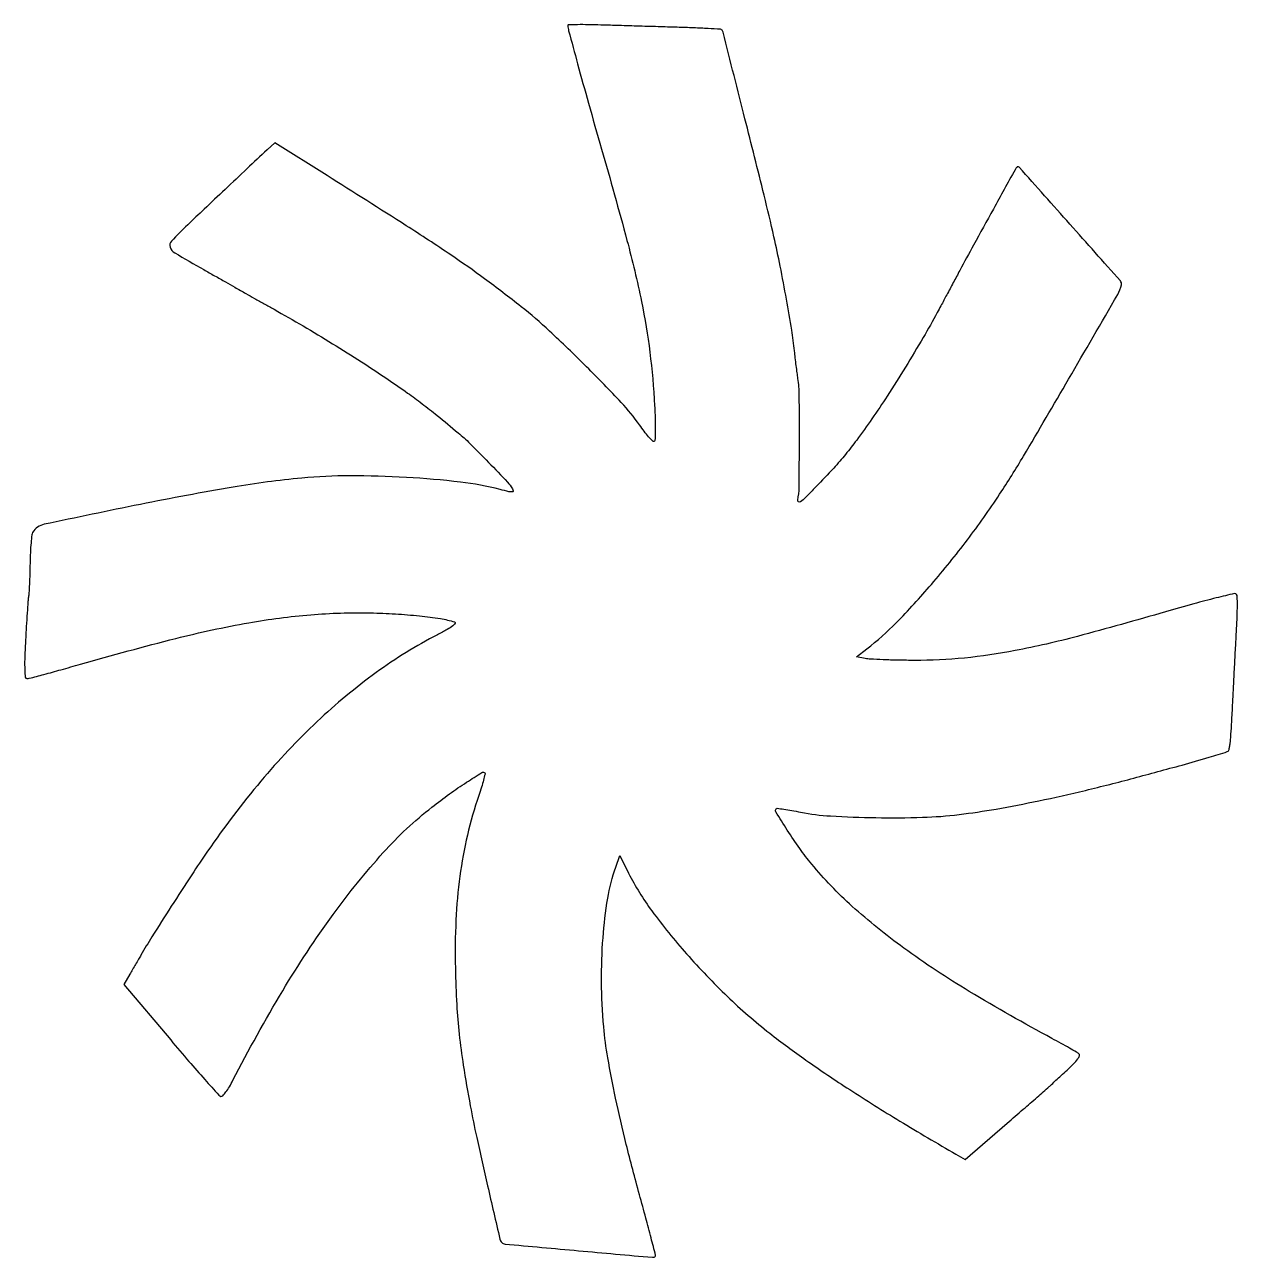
# Model space of a CAD drawing. Extents: x 0 to 415, y 0 to 422.
import ezdxf

# ---------------------------------------------------------------- set-up
doc = ezdxf.new("R2010")
doc.units = 0

msp = doc.modelspace()

# ---------------------------------------------------------------- linework, layer by layer
msp.add_lwpolyline([(186, 421.290271, 0.065605), (186.241804, 419.455316, 0.000827), (189.315134, 408.071941, 0.002365), (193.009319, 394.728105, 0.001442), (197.492779, 379, -0.004495), (206.19139, 347.762624, -0.014688), (211.149448, 326.890647, -0.02018), (213.996621, 309.631789, -0.01719), (215.632581, 291.25, -0.006292), (215.836201, 286.381898, -0.012065), (215.856097, 282.473076, -0.00621), (215.758017, 279.35632, -0.408392), (215.399744, 279.021565, -0.201963), (214.885537, 279.252757, -0.009491), (213.5893, 280.6991, -0.014386), (212.097962, 282.532141, -0.009723), (210.5, 284.702039, 0.035174), (204.244928, 292.348724, 0.007619), (192.341324, 304.595619, 0.008338), (179.711547, 316.786001, 0.020936), (170, 325.119104, 0.007746), (157.493615, 334.662046, 0.010641), (145.939959, 342.823837, 0.006827), (130.736891, 352.786362, 0.001403), (103.62942, 369.918718), (85.758841, 381.143137), (83.12942, 378.687243, 0.000642), (76.309079, 372.300585, 0.000473), (68.769648, 365.208944, 0.000479), (61.598782, 358.438202, 0.000985), (56, 353.120728, 0.011828), (50.405214, 347.527501, 0.283829), (49.965046, 345.449854, 0.175221), (51.554698, 343.528719, 0.004422), (61.5, 337.784454, -0.000225), (65.202344, 335.68727, -0.000229), (68.884375, 333.59717, -0.000222), (72.085602, 331.776176, -0.000942), (74, 330.681277, 0.001929), (75.865017, 329.619505, 0.000524), (78.821875, 327.955299, 0.000531), (82.180471, 326.074304, 0.000552), (85.5, 324.224617, -0.005793), (95.430037, 318.554233, -0.005283), (105.538478, 312.481188, -0.005345), (115.378561, 306.280996, -0.00641), (124.5, 300.22947, -0.003994), (131.14282, 295.620489, -0.008808), (136.124592, 291.971584, -0.00803), (141.246669, 287.948088, -0.002804), (148.490124, 282, -0.021993), (152.450753, 278.404591, -0.004914), (158.871695, 271.912511, -0.002947), (165.344167, 265.159207, -0.061412), (167.003847, 262.909503, -0.113113), (167.232893, 262.135362, -0.414555), (166.927862, 261.790084, -0.074062), (165.84186, 261.884396, -0.004831), (162.76898, 262.649883, 0.034727), (149.266239, 265.168061, 0.014366), (130.743345, 266.769055, 0.014421), (111.406837, 267.32316, 0.023448), (95, 266.550156, 0.018723), (71.489888, 263.442838, 0.007641), (39.791096, 257.53928, 0.00228), (6.942193, 250.744577, 0.204973), (2.969822, 247.951171, 0.110962), (2.677953, 247.10611, 0.006596), (2.410895, 244.399296, 0.009665), (2.195973, 241.138774, 0.006963), (2.077243, 237.494143, -0.003158), (1.984137, 233.763771, -0.003742), (1.847527, 230.240429, -0.003265), (1.69064, 227.269967, -0.023749), (1.538487, 225.850525, 0.019936), (1.363998, 224.332025, 0.001725), (1.087214, 220.445154, 0.00227), (0.794008, 215.804579, 0.00176), (0.515534, 210.75, 0.004624), (0.259509, 204.696524, 0.017604), (0.26777, 200.915059, 0.020406), (0.459088, 198.473408, 0.379773), (0.992473, 198, 0.064973), (1.831682, 198.109514, 0.000886), (6.842175, 199.449392, 0.002491), (12.644619, 201.04312, 0.001634), (19.313418, 202.934102, -0.00797), (51.936911, 211.739666, -0.018148), (76.883111, 217.093334, -0.022969), (98.036318, 219.841214, -0.025969), (118.5, 220.482444, -0.010343), (126.997275, 220.131427, -0.011156), (135.260355, 219.433338, -0.011601), (142.421609, 218.498594, -0.035328), (147.202637, 217.411267, -0.485143), (147.399853, 216.907532, -0.09846), (146.65742, 216.072068, -0.034108), (144.713619, 214.799077, -0.008523), (141.371312, 212.996635, 0.037927), (120.43111, 200.061397, 0.031532), (100.273417, 183.349493, 0.029349), (81.015489, 162.959897, 0.023729), (62.773356, 139, 0.005677), (57.357786, 130.945362, 0.002505), (50.373908, 120.181896, 0.002285), (43.726772, 109.719253, 0.010255), (39.991088, 103.5, -0.001528), (39.183386, 102.100549, -0.000787), (38.164038, 100.353125, -0.000782), (37.109605, 98.558513, -0.001182), (36.185641, 97), (34.099467, 93.5), (50.165291, 74.5, 0.002605), (56.405496, 67.197611, 0.004105), (61.845021, 61.002485, 0.00113), (66.628024, 55.668775, 0.152521), (67.365557, 55.231862, 0.274843), (67.960448, 55.418716, 0.022341), (69.038097, 56.736881, 0.025074), (70.247365, 58.540888, 0.016354), (71.466261, 60.731862, -0.016126), (88.467566, 91.324615, -0.022573), (105.724358, 117.4005, -0.025663), (122.864039, 138.549192, -0.043554), (139.5, 154.08936, -0.009985), (145.512306, 158.606401, -0.012146), (151.325554, 162.584077, -0.005047), (156.563537, 165.909682, -0.348399), (157.535869, 165.797465, -0.260311), (157.648087, 165.401374, -0.005387), (157.133808, 163.335801, -0.011162), (156.436617, 160.884625, -0.007103), (155.521442, 158.063042, 0.02453), (151.640594, 144.505604, 0.023722), (149.05511, 130.481325, 0.022313), (147.697911, 115.484986, 0.017019), (147.50665, 99, 0.007613), (147.974782, 86.575356, 0.013798), (148.792491, 76.43682, 0.012837), (150.212485, 65.883037, 0.005654), (152.605953, 52, 0.008653), (154.793225, 41.172994, 0.002537), (158.524348, 24.621396, 0.000381), (162.728198, 6.467323, 0.140048), (163.387251, 5.27964, 0.175564), (164.48524, 4.764978, 0.000209), (189.655761, 2.485455, 0.000178), (214.915452, 0.217576, 0.215819), (215.865147, 0.549177, 0.270897), (215.961293, 0.882715, 0.00046), (214.432497, 6.885862, 0.003175), (212.655527, 13.657276, 0.001936), (210.47528, 21.632494, -0.006566), (205.942916, 38.836351, -0.008607), (202.281395, 54.670252, -0.009562), (199.626912, 68.405, -0.021077), (198.245604, 79, -0.019515), (197.498, 94.412394, -0.021142), (197.991203, 109.427764, -0.022729), (199.625181, 122.914983, -0.042082), (202.354287, 133.597407), (203.709537, 137.5), (206.754314, 131.5, 0.041611), (214.706784, 118.609602, 0.021734), (226.570943, 103.920564, 0.020996), (240.530594, 89.375344, 0.024434), (255, 76.809766, 0.013871), (267.394199, 67.610734, 0.00875), (282.335154, 57.536385, 0.007867), (299.498418, 46.775413, 0.005942), (318.669926, 35.48055), (321.839852, 33.663387), (336.169926, 46.051884, 0.000364), (341.698995, 50.838863, 0.000574), (346.437416, 54.956891, 0.00013), (350.590629, 58.576611, 0.024306), (351, 58.970191, -0.016417), (351.367294, 59.334637, -0.000551), (352.868269, 60.726157, -0.001043), (354.645437, 62.363228, -0.000726), (356.657938, 64.20396, 0.011845), (358.978147, 66.422872, 0.041177), (360.316487, 68.006284, 0.078655), (360.872562, 69.121851, 0.312708), (360.657938, 69.813924, 0.034415), (359.855419, 70.35724, 0.002394), (357.490144, 71.716355, 0.003391), (354.648574, 73.305708, 0.002545), (351.5, 75.018023, -0.012156), (323.239115, 91.098745, -0.021499), (300.871081, 105.90178, -0.02584), (283.190104, 120.17869, -0.037743), (269.342927, 134.620079, -0.017569), (265.259911, 139.948753, -0.01216), (261.007202, 146.240807, -0.004315), (257.08659, 152.474753, -0.34761), (257.211631, 153.544964, -0.231055), (257.590579, 153.675296, -0.003894), (259.84322, 153.379253, -0.009105), (262.499093, 152.959722, -0.005821), (265.569657, 152.380266, 0.034887), (275.789969, 151.060564, 0.01088), (291.253825, 150.489523, 0.011266), (307.241747, 150.607494, 0.023044), (319.743578, 151.559333, 0.0128), (332.365909, 153.436913, 0.00806), (347.006509, 156.243286, 0.007478), (362.937271, 159.813462, 0.006523), (379.5, 164.01555, 0.001271), (395.970779, 168.468679, 0.006243), (405.23132, 171.122361, 0.003675), (411.462512, 173.042493, 0.29755), (412.076511, 173.792345, -0.011032), (412.124869, 174.162907, -0.003191), (412.215784, 174.732751, -0.003207), (412.326491, 175.373815, -0.003416), (412.443191, 176, 0.030932), (412.581223, 177.062065, 0.00119), (412.839252, 181.025, 0.002124), (413.113647, 185.718919, 0.001496), (413.384015, 191, -0.000565), (413.677309, 196.945621, -0.000393), (414.021504, 203.661696, -0.000396), (414.362071, 210.108066, -0.000818), (414.640505, 215.146198, 0.005776), (414.82862, 219.296638, 0.008451), (414.890207, 222.953359, 0.004703), (414.861164, 226.021649, 0.134478), (414.639806, 226.773789, 0.322023), (413.924002, 227.0715, 0.002633), (407.655416, 225.575997, 0.007457), (399.993853, 223.583947, 0.003627), (390.266636, 220.823235, -0.00607), (360.182231, 212.443496, -0.017135), (338.917708, 207.571008, -0.023294), (321.544261, 205.044676, -0.025367), (304.5, 204.241333, -0.003892), (298.925094, 204.304941, -0.004868), (293.75366, 204.454592, -0.003957), (289.421078, 204.656552, -0.03732), (287.57629, 204.896046), (284.652581, 205.5), (288.239731, 208.234869, 0.036521), (298.252386, 217.094983, 0.015828), (310.276387, 230.217886, 0.015222), (322.57072, 245.432681, 0.016406), (333.599511, 261, 0.012285), (341.764866, 274.052902, 0.001902), (357.20344, 300.364472, 0.000468), (373.983623, 329.275608, 0.08091), (375.251978, 332.610012, 0.236488), (374.890018, 333.957473, 0.000363), (357.644393, 353.321454, 0.000295), (340.288079, 372.758134, 0.453877), (339.451659, 372.749054, 0.050759), (338.883744, 371.930164, 0.000108), (331.465789, 358.502597, 0.000854), (324.693721, 346.18825, 0.002371), (319.988507, 337.5, -0.000088), (317.765159, 333.349396, -0.000084), (315.512515, 329.147574, -0.000083), (313.526422, 325.445928, -0.000308), (312.270075, 323.108761, -0.0092), (307.495157, 314.617261, -0.005183), (301.406338, 304.482944, -0.005184), (295.171894, 294.577429, -0.010129), (289.963399, 286.838241, -0.004819), (284.72468, 279.535306, -0.014109), (280.925816, 274.641809, -0.014203), (276.870666, 269.98783, -0.004938), (270.773245, 263.508311, -0.004913), (267.271319, 259.930844, -0.039489), (265.522106, 258.435521, -0.296367), (264.837056, 258.399778, -0.323811), (264.568746, 259, 0.048998), (265.052479, 263.46066, 0.002088), (265.146507, 279.322352, 0.00262), (265.092167, 294.898631, 0.03513), (264.641609, 300.592904, -0.004505), (264.375719, 302.477222, -0.001999), (264.057251, 304.967915, -0.001978), (263.740937, 307.608521, -0.002668), (263.476983, 310, 0.013963), (262.528719, 317.113921, 0.004442), (260.727085, 327.652096, 0.004547), (258.583437, 338.962697, 0.006411), (256.452254, 349, 0.005433), (253.072936, 363.245959, 0.001008), (246.520773, 389.364565, 0.000075), (239.039488, 418.915551, 0.135137), (238.541579, 419.791754, 0.184104), (238.175101, 419.955971, 0.000849), (233.911726, 420.192572, 0.003812), (229.038151, 420.417492, 0.002381), (223.32638, 420.610239, -0.000155), (216.828145, 420.800571, -0.00011), (209.550561, 421.017592, -0.000111), (202.610315, 421.227634, -0.000238), (197.25, 421.39361, 0.003804), (192.936191, 421.496395, 0.00635), (189.304688, 421.509158, 0.001616), (186.177251, 421.470318, 0.409637)], format="xyb", close=True)

doc.saveas('drawing.dxf')
